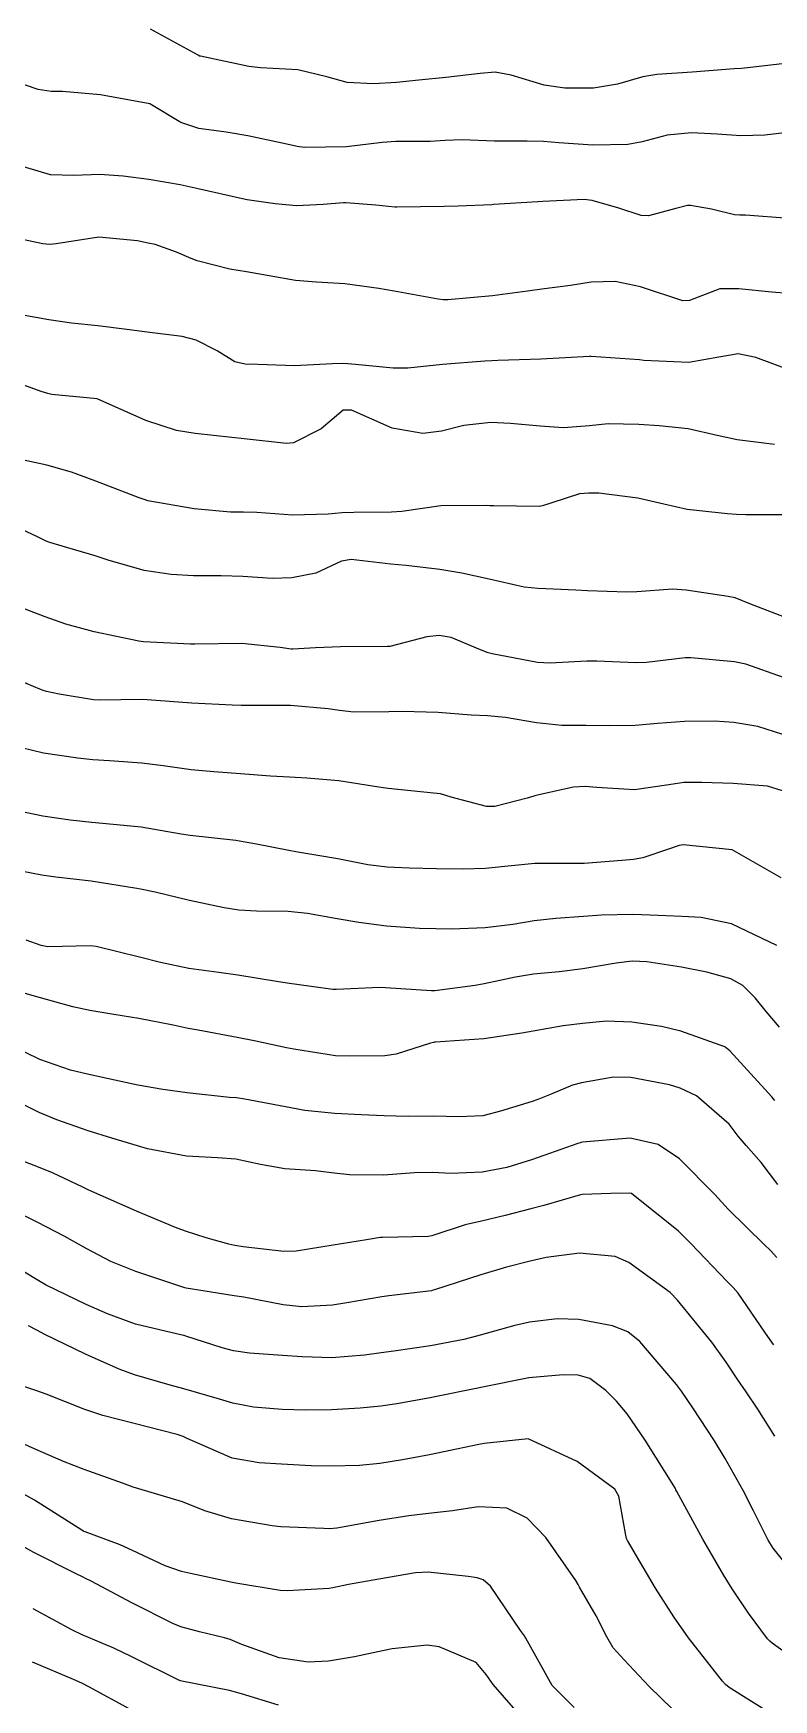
# Model space of a CAD drawing. Header units: metres. Extents: x 298520 to 308411, y 7433745 to 7450750.
# Drawn here: x 300015 to 300045.1, y 7449496.6 to 7449564.3 of the extents above; entities that cross this region are included whole.
import ezdxf

# ---------------------------------------------------------------- set-up
doc = ezdxf.new("R2010")
doc.units = ezdxf.units.M
doc.header["$LTSCALE"] = 10
doc.layers.add('Curvas de Nivel 1m', color=11, linetype='Continuous')
doc.layers.add('Curvas de Nivel 5m', color=15, linetype='Continuous')

msp = doc.modelspace()

# ---------------------------------------------------------------- linework, layer by layer
at = {"layer": 'Curvas de Nivel 1m', "flags": 128}
for points, elevation in [([(300045.735, 7449560.283), (300044.705, 7449560.158), (300043.733, 7449560.126), (300042.772, 7449560.193), (300041.734, 7449560.254), (300040.748, 7449560.165), (300039.73, 7449559.888), (300039.147, 7449559.777), (300037.728, 7449559.758), (300036.342, 7449559.844), (300035.729, 7449559.896), (300035.057, 7449559.919), (300033.73, 7449559.921), (300032.424, 7449559.974), (300031.729, 7449559.941), (300031.127, 7449559.898), (300029.729, 7449559.906), (300029.177, 7449559.867), (300027.727, 7449559.69), (300026.026, 7449559.655), (300025.726, 7449559.695), (300025.3, 7449559.792), (300023.73, 7449560.132), (300022.84, 7449560.281), (300021.733, 7449560.436), (300021.002, 7449560.678), (300019.743, 7449561.43), (300017.746, 7449561.799), (300016.202, 7449561.928), (300015.747, 7449561.938), (300015.219, 7449562.017), (300013.758, 7449562.513)], 754), ([(300045.689, 7449556.773), (300043.92, 7449556.908), (300043.691, 7449556.908), (300043.473, 7449556.926), (300042.542, 7449557.157), (300041.695, 7449557.304), (300041.57, 7449557.297), (300041.092, 7449557.176), (300039.987, 7449556.89), (300039.69, 7449556.904), (300038.785, 7449557.199), (300037.697, 7449557.508), (300037.371, 7449557.542), (300035.696, 7449557.461), (300035.491, 7449557.447), (300033.694, 7449557.339), (300033.62, 7449557.336), (300032.266, 7449557.281), (300031.693, 7449557.262), (300029.764, 7449557.238), (300029.692, 7449557.242), (300028.922, 7449557.318), (300027.694, 7449557.416), (300027.609, 7449557.417), (300026.778, 7449557.344), (300025.692, 7449557.291), (300024.826, 7449557.369), (300023.695, 7449557.534), (300023.509, 7449557.569), (300021.702, 7449557.977), (300020.974, 7449558.14), (300019.707, 7449558.365), (300018.658, 7449558.491), (300017.71, 7449558.56), (300016.646, 7449558.528), (300015.709, 7449558.546), (300014.21, 7449559.001)], 753), ([(300045.652, 7449553.725), (300044.996, 7449553.783), (300043.655, 7449553.925), (300042.88, 7449553.926), (300041.647, 7449553.445), (300041.383, 7449553.437), (300039.655, 7449553.995), (300038.636, 7449554.222), (300037.658, 7449554.195), (300036.82, 7449554.058), (300035.653, 7449553.904), (300035.069, 7449553.829), (300033.649, 7449553.638), (300031.84, 7449553.473), (300031.655, 7449553.471), (300031.446, 7449553.501), (300029.658, 7449553.826), (300029.042, 7449553.933), (300027.661, 7449554.124), (300026.511, 7449554.196), (300025.662, 7449554.255), (300024.592, 7449554.443), (300023.665, 7449554.609), (300022.99, 7449554.714), (300021.67, 7449555.061), (300021.422, 7449555.155), (300020.822, 7449555.413), (300019.964, 7449555.714), (300019.676, 7449555.779), (300019.248, 7449555.863), (300017.679, 7449556.014), (300015.951, 7449555.751), (300015.675, 7449555.72), (300015.404, 7449555.754), (300013.679, 7449556.117)], 752), ([(300045.618, 7449550.662), (300044.347, 7449551.133), (300043.624, 7449551.287), (300042.832, 7449551.152), (300041.621, 7449550.936), (300039.793, 7449551.016), (300039.621, 7449551.035), (300037.653, 7449551.179), (300037.623, 7449551.182), (300037.592, 7449551.18), (300035.621, 7449551.07), (300033.868, 7449551.01), (300033.62, 7449550.996), (300033.339, 7449550.983), (300031.618, 7449550.847), (300030.215, 7449550.706), (300029.617, 7449550.699), (300028.089, 7449550.855), (300027.619, 7449550.892), (300027.154, 7449550.873), (300025.617, 7449550.798), (300024.144, 7449550.848), (300023.618, 7449550.869), (300023.196, 7449550.963), (300022.479, 7449551.397), (300021.629, 7449551.841), (300021.061, 7449551.987), (300019.634, 7449552.157), (300018.808, 7449552.266), (300017.637, 7449552.413), (300016.573, 7449552.532), (300015.641, 7449552.659), (300014.214, 7449552.925)], 751), ([(300045.549, 7449544.74), (300043.941, 7449544.744), (300043.549, 7449544.76), (300043.191, 7449544.787), (300041.551, 7449544.969), (300040.605, 7449545.179), (300039.555, 7449545.421), (300037.968, 7449545.625), (300037.557, 7449545.629), (300037.188, 7449545.592), (300036.059, 7449545.235), (300035.685, 7449545.105), (300035.551, 7449545.091), (300033.701, 7449545.109), (300033.551, 7449545.112), (300033.412, 7449545.122), (300031.551, 7449545.111), (300029.97, 7449544.884), (300029.548, 7449544.848), (300028.027, 7449544.846), (300027.548, 7449544.823), (300026.978, 7449544.77), (300025.547, 7449544.726), (300024.086, 7449544.836), (300023.548, 7449544.854), (300023.014, 7449544.854), (300021.549, 7449544.988), (300019.66, 7449545.321), (300019.552, 7449545.349), (300019.309, 7449545.432), (300017.559, 7449546.108), (300016.571, 7449546.472), (300015.566, 7449546.761), (300013.949, 7449547.116)], 749), ([(300045.498, 7449540.597), (300044.095, 7449541.134), (300043.506, 7449541.373), (300043.218, 7449541.433), (300041.511, 7449541.689), (300040.963, 7449541.723), (300039.509, 7449541.615), (300039.103, 7449541.602), (300037.51, 7449541.661), (300037.041, 7449541.694), (300035.511, 7449541.752), (300034.944, 7449541.813), (300033.516, 7449542.14), (300032.415, 7449542.381), (300031.522, 7449542.529), (300030.144, 7449542.684), (300029.524, 7449542.737), (300027.918, 7449542.935), (300027.526, 7449542.863), (300026.486, 7449542.378), (300025.515, 7449542.186), (300024.716, 7449542.167), (300023.516, 7449542.239), (300022.638, 7449542.272), (300021.516, 7449542.271), (300020.617, 7449542.318), (300019.519, 7449542.492), (300018.058, 7449542.912), (300017.527, 7449543.077), (300016.193, 7449543.47), (300015.682, 7449543.625), (300015.535, 7449543.682), (300015.157, 7449543.863), (300013.544, 7449544.609)], 748), ([(300045.468, 7449538.142), (300043.929, 7449538.683), (300043.477, 7449538.778), (300041.706, 7449538.94), (300041.479, 7449538.935), (300039.908, 7449538.754), (300039.476, 7449538.738), (300037.883, 7449538.808), (300037.477, 7449538.809), (300035.992, 7449538.718), (300035.476, 7449538.747), (300033.639, 7449539.1), (300033.481, 7449539.144), (300033.168, 7449539.265), (300031.97, 7449539.765), (300031.488, 7449539.847), (300030.991, 7449539.792), (300029.484, 7449539.405), (300029.398, 7449539.396), (300027.483, 7449539.387), (300026.465, 7449539.345), (300025.545, 7449539.296), (300025.482, 7449539.298), (300025.039, 7449539.364), (300023.484, 7449539.529), (300021.573, 7449539.498), (300021.484, 7449539.497), (300021.398, 7449539.496), (300019.485, 7449539.591), (300019.305, 7449539.611), (300017.488, 7449539.992), (300016.331, 7449540.308), (300015.494, 7449540.605), (300013.703, 7449541.295)], 747), ([(300045.44, 7449535.833), (300044.415, 7449536.159), (300043.445, 7449536.313), (300042.661, 7449536.367), (300041.445, 7449536.352), (300040.352, 7449536.272), (300039.443, 7449536.195), (300038.421, 7449536.183), (300037.443, 7449536.195), (300036.472, 7449536.2), (300035.444, 7449536.299), (300034.176, 7449536.522), (300033.446, 7449536.586), (300032.785, 7449536.608), (300031.447, 7449536.725), (300029.986, 7449536.766), (300029.447, 7449536.751), (300028.031, 7449536.741), (300027.448, 7449536.802), (300026.983, 7449536.872), (300025.449, 7449537.012), (300023.824, 7449537.002), (300023.449, 7449537.004), (300023.085, 7449537.021), (300021.45, 7449537.094), (300019.644, 7449537.235), (300019.451, 7449537.243), (300017.69, 7449537.217), (300017.46, 7449537.232), (300016.065, 7449537.471), (300015.555, 7449537.57), (300015.464, 7449537.598), (300015.279, 7449537.668), (300013.472, 7449538.424)], 746), ([(300045.372, 7449530.004), (300043.383, 7449531.14), (300041.386, 7449531.343), (300041.229, 7449531.328), (300040.795, 7449531.176), (300039.748, 7449530.818), (300039.379, 7449530.761), (300038.901, 7449530.72), (300037.377, 7449530.587), (300036.021, 7449530.589), (300035.376, 7449530.587), (300034.16, 7449530.467), (300033.374, 7449530.387), (300032.468, 7449530.368), (300031.374, 7449530.381), (300030.278, 7449530.397), (300029.374, 7449530.437), (300028.597, 7449530.543), (300027.377, 7449530.783), (300025.665, 7449531.072), (300025.381, 7449531.118), (300024.077, 7449531.373), (300023.385, 7449531.502), (300023.243, 7449531.524), (300021.388, 7449531.727), (300021.018, 7449531.784), (300019.392, 7449532.061), (300018.689, 7449532.141), (300017.395, 7449532.258), (300016.507, 7449532.352), (300015.398, 7449532.513), (300014.105, 7449532.79)], 744), ([(300045.194, 7449527.262), (300043.348, 7449528.145), (300042.115, 7449528.395), (300041.352, 7449528.438), (300040.046, 7449528.489), (300039.353, 7449528.518), (300038.063, 7449528.499), (300037.351, 7449528.437), (300036.226, 7449528.355), (300035.348, 7449528.261), (300034.474, 7449528.121), (300033.35, 7449527.985), (300031.994, 7449527.925), (300031.349, 7449527.935), (300030.689, 7449527.957), (300029.35, 7449528.047), (300028.222, 7449528.197), (300027.353, 7449528.349), (300026.139, 7449528.568), (300025.356, 7449528.642), (300024.072, 7449528.656), (300023.356, 7449528.701), (300022.759, 7449528.791), (300021.36, 7449529.093), (300019.964, 7449529.424), (300019.364, 7449529.55), (300019.216, 7449529.58), (300017.367, 7449529.875), (300015.936, 7449530.039), (300015.369, 7449530.112), (300014.586, 7449530.272)], 743), ([(300045.301, 7449523.948), (300044.766, 7449524.586), (300044.31, 7449525.135), (300043.812, 7449525.637), (300043.321, 7449525.905), (300042.348, 7449526.18), (300041.325, 7449526.381), (300039.916, 7449526.595), (300039.327, 7449526.622), (300038.676, 7449526.549), (300037.324, 7449526.32), (300036.357, 7449526.196), (300035.321, 7449526.093), (300034.592, 7449525.979), (300033.32, 7449525.707), (300032.943, 7449525.641), (300031.315, 7449525.427), (300031.182, 7449525.424), (300029.316, 7449525.546), (300029.077, 7449525.553), (300027.315, 7449525.473), (300027.174, 7449525.482), (300025.318, 7449525.73), (300024.887, 7449525.797), (300023.323, 7449526.061), (300022.547, 7449526.17), (300021.327, 7449526.336), (300020.178, 7449526.573), (300019.333, 7449526.788), (300017.565, 7449527.223), (300017.34, 7449527.245), (300015.604, 7449527.211), (300015.34, 7449527.257), (300014.732, 7449527.486)], 742), ([(300045.11, 7449520.971), (300044.983, 7449521.124), (300043.29, 7449522.986), (300043.08, 7449523.152), (300041.299, 7449523.787), (300040.508, 7449523.971), (300039.303, 7449524.157), (300038.284, 7449524.186), (300037.302, 7449524.102), (300036.525, 7449524.004), (300035.298, 7449523.792), (300034.839, 7449523.703), (300033.295, 7449523.473), (300031.338, 7449523.334), (300031.293, 7449523.333), (300031.256, 7449523.328), (300031.137, 7449523.292), (300029.744, 7449522.847), (300029.285, 7449522.785), (300027.852, 7449522.764), (300027.285, 7449522.79), (300025.591, 7449523.054), (300025.289, 7449523.11), (300024.043, 7449523.373), (300023.294, 7449523.525), (300021.714, 7449523.821), (300021.298, 7449523.897), (300020.688, 7449524.027), (300019.302, 7449524.294), (300018.279, 7449524.465), (300017.305, 7449524.625), (300016.616, 7449524.771), (300015.309, 7449525.136), (300014.065, 7449525.492)], 741), ([(300045.188, 7449514.596), (300044.941, 7449514.875), (300044.682, 7449515.128), (300043.214, 7449516.561), (300042.67, 7449517.156), (300041.237, 7449518.604), (300040.37, 7449519.179), (300039.245, 7449519.448), (300037.307, 7449519.282), (300037.243, 7449519.267), (300037.209, 7449519.255), (300037.117, 7449519.221), (300035.736, 7449518.737), (300035.236, 7449518.568), (300034.234, 7449518.249), (300033.231, 7449518.055), (300031.965, 7449518.014), (300031.231, 7449518.052), (300030.489, 7449518.039), (300029.229, 7449517.942), (300027.846, 7449517.947), (300027.23, 7449518.018), (300026.469, 7449518.109), (300025.231, 7449518.192), (300024.233, 7449518.37), (300023.235, 7449518.589), (300022.49, 7449518.646), (300021.236, 7449518.712), (300019.658, 7449519.006), (300019.24, 7449519.131), (300018.197, 7449519.44), (300017.246, 7449519.742), (300015.969, 7449520.188), (300015.253, 7449520.481), (300013.315, 7449521.447)], 739), ([(300045.071, 7449511.05), (300045.023, 7449511.122), (300044.709, 7449511.567), (300043.618, 7449513.143), (300043.414, 7449513.385), (300043.178, 7449513.624), (300041.705, 7449515.165), (300041.2, 7449515.66), (300039.297, 7449517.189), (300039.223, 7449517.215), (300038.449, 7449517.202), (300037.289, 7449517.152), (300037.222, 7449517.138), (300035.735, 7449516.715), (300035.213, 7449516.575), (300034.161, 7449516.298), (300033.205, 7449516.07), (300032.549, 7449515.924), (300031.196, 7449515.483), (300031.036, 7449515.451), (300029.194, 7449515.411), (300029.1, 7449515.406), (300028.541, 7449515.32), (300027.191, 7449515.103), (300025.685, 7449514.858), (300025.188, 7449514.844), (300023.529, 7449515.037), (300023.19, 7449515.091), (300022.952, 7449515.145), (300022.027, 7449515.397), (300021.197, 7449515.67), (300020.793, 7449515.82), (300019.209, 7449516.473), (300017.393, 7449517.276), (300017.221, 7449517.354), (300017.027, 7449517.453), (300015.791, 7449518.034), (300015.231, 7449518.266), (300013.992, 7449518.736)], 738), ([(300045.105, 7449507.348), (300044.422, 7449508.437), (300043.95, 7449509.138), (300043.611, 7449509.626), (300043.135, 7449510.347), (300042.558, 7449511.156), (300041.168, 7449512.868), (300040.859, 7449513.173), (300039.185, 7449514.397), (300038.628, 7449514.639), (300037.188, 7449514.777), (300035.828, 7449514.592), (300035.185, 7449514.453), (300034.223, 7449514.21), (300033.179, 7449513.9), (300031.305, 7449513.288), (300031.208, 7449513.254), (300031.172, 7449513.245), (300029.439, 7449513.037), (300029.168, 7449513.001), (300027.74, 7449512.755), (300027.163, 7449512.664), (300025.92, 7449512.594), (300025.163, 7449512.677), (300023.562, 7449512.981), (300023.168, 7449513.047), (300021.223, 7449513.359), (300021.172, 7449513.372), (300021.039, 7449513.411), (300019.179, 7449514.031), (300018.166, 7449514.429), (300017.188, 7449514.944), (300016.265, 7449515.469), (300015.201, 7449516.018), (300014.18, 7449516.519)], 737), ([(300046.391, 7449501.106), (300045.048, 7449502.801), (300044.847, 7449503.123), (300044.249, 7449504.316), (300043.823, 7449505.139), (300043.092, 7449506.438), (300042.658, 7449507.154), (300041.787, 7449508.492), (300041.33, 7449509.168), (300041.126, 7449509.438), (300039.629, 7449511.185), (300039.149, 7449511.574), (300038.527, 7449511.825), (300037.156, 7449512.083), (300036.274, 7449512.111), (300035.154, 7449511.973), (300034.563, 7449511.835), (300033.146, 7449511.438), (300033.007, 7449511.4), (300032.486, 7449511.27), (300031.14, 7449511.015), (300029.652, 7449510.791), (300029.137, 7449510.729), (300028.454, 7449510.638), (300027.135, 7449510.529), (300025.924, 7449510.563), (300025.136, 7449510.619), (300023.792, 7449510.718), (300023.137, 7449510.809), (300022.678, 7449510.926), (300021.209, 7449511.409), (300021.143, 7449511.43), (300021.118, 7449511.435), (300019.158, 7449511.894), (300018.03, 7449512.315), (300017.165, 7449512.69), (300015.536, 7449513.476), (300015.175, 7449513.687), (300014.657, 7449514.006)], 736), ([(300044.967, 7449496.072), (300043.264, 7449497.146), (300043.105, 7449497.269), (300042.985, 7449497.401), (300041.614, 7449499.164), (300041.011, 7449500.005), (300040.268, 7449501.178), (300039.128, 7449503.113), (300039.096, 7449503.19), (300039.055, 7449503.398), (300038.782, 7449504.907), (300038.615, 7449505.197), (300037.089, 7449506.31), (300035.103, 7449507.24), (300033.321, 7449507.046), (300033.099, 7449507.012), (300031.673, 7449506.705), (300031.092, 7449506.582), (300030.002, 7449506.388), (300029.087, 7449506.234), (300028.256, 7449506.152), (300027.085, 7449506.123), (300026.298, 7449506.134), (300025.086, 7449506.209), (300024.19, 7449506.265), (300023.089, 7449506.45), (300021.261, 7449507.247), (300021.102, 7449507.327), (300020.85, 7449507.413), (300019.107, 7449507.853), (300017.84, 7449508.179), (300017.113, 7449508.425), (300015.544, 7449509.051), (300015.12, 7449509.202), (300014.249, 7449509.489)], 734), ([(300040.969, 7449496.254), (300040.017, 7449497.18), (300038.994, 7449498.259), (300038.552, 7449498.75), (300038.299, 7449499.201), (300037.861, 7449500.057), (300037.185, 7449501.218), (300037.132, 7449501.317), (300037.036, 7449501.491), (300035.813, 7449503.232), (300035.061, 7449504.022), (300034.236, 7449504.424), (300033.065, 7449504.47), (300032.027, 7449504.317), (300031.062, 7449504.202), (300030.254, 7449504.105), (300029.059, 7449503.915), (300027.329, 7449503.609), (300027.055, 7449503.585), (300026.804, 7449503.594), (300025.056, 7449503.668), (300024.716, 7449503.704), (300023.059, 7449503.995), (300021.976, 7449504.31), (300021.066, 7449504.681), (300019.293, 7449505.205), (300019.071, 7449505.27), (300018.955, 7449505.315), (300018.637, 7449505.437), (300017.081, 7449505.993), (300016.238, 7449506.316), (300015.093, 7449506.819), (300013.578, 7449507.495)], 733), ([(300036.969, 7449496.325), (300036.08, 7449497.229), (300035.002, 7449499.139), (300034.97, 7449499.208), (300034.951, 7449499.241), (300034.788, 7449499.461), (300033.566, 7449501.262), (300033.277, 7449501.508), (300033.036, 7449501.593), (300032.666, 7449501.644), (300031.038, 7449501.82), (300030.533, 7449501.8), (300029.035, 7449501.546), (300027.809, 7449501.328), (300027.178, 7449501.19), (300027.03, 7449501.162), (300025.325, 7449501.06), (300025.029, 7449501.078), (300023.235, 7449501.378), (300023.033, 7449501.418), (300021.396, 7449501.764), (300021.037, 7449501.852), (300020.37, 7449502.086), (300019.046, 7449502.706), (300018.538, 7449502.928), (300017.12, 7449503.459), (300017.073, 7449503.479), (300017.053, 7449503.487), (300016.981, 7449503.533), (300015.066, 7449504.747), (300013.742, 7449505.493)], 732), ([(300034.961, 7449495.79), (300033.676, 7449497.26), (300033.398, 7449497.674), (300032.992, 7449498.157), (300031.486, 7449498.797), (300030.999, 7449498.86), (300029.585, 7449498.717), (300028.996, 7449498.589), (300028.055, 7449498.385), (300026.992, 7449498.207), (300026.171, 7449498.168), (300024.993, 7449498.342), (300023.486, 7449498.888), (300023, 7449499.087), (300022.775, 7449499.158), (300021.757, 7449499.399), (300021.006, 7449499.611), (300020.675, 7449499.746), (300019.02, 7449500.581), (300017.365, 7449501.455), (300017.141, 7449501.566), (300017.034, 7449501.617), (300016.731, 7449501.769), (300015.044, 7449502.621), (300013.444, 7449503.496)], 731), ([(300018.965, 7449496.254), (300017.269, 7449497.165), (300016.981, 7449497.316), (300016.646, 7449497.463), (300014.99, 7449498.167)], 729)]:
    msp.add_lwpolyline(points, dxfattribs=dict(at, elevation=elevation))
at = {"layer": 'Curvas de Nivel 5m', "flags": 128}
for points, elevation in [([(300045.763, 7449563.101), (300044.003, 7449562.895), (300043.76, 7449562.871), (300043.465, 7449562.85), (300041.758, 7449562.718), (300040.323, 7449562.618), (300039.756, 7449562.527), (300038.723, 7449562.231), (300037.751, 7449562.067), (300036.586, 7449562.063), (300035.752, 7449562.187), (300034.413, 7449562.597), (300033.758, 7449562.72), (300033.146, 7449562.659), (300031.755, 7449562.497), (300030.661, 7449562.394), (300029.753, 7449562.302), (300028.828, 7449562.243), (300027.753, 7449562.3), (300026.935, 7449562.522), (300025.757, 7449562.806), (300024.248, 7449562.886), (300023.759, 7449562.947), (300021.8, 7449563.362), (300021.763, 7449563.371), (300021.743, 7449563.381), (300021.712, 7449563.401), (300019.778, 7449564.459)], 755), ([(300045.099, 7449547.606), (300043.583, 7449547.785), (300042.769, 7449547.968), (300041.589, 7449548.244), (300040.412, 7449548.36), (300039.591, 7449548.407), (300038.353, 7449548.44), (300037.59, 7449548.355), (300036.54, 7449548.279), (300035.59, 7449548.351), (300034.386, 7449548.457), (300033.591, 7449548.489), (300032.496, 7449548.37), (300031.586, 7449548.145), (300030.829, 7449548.053), (300029.587, 7449548.27), (300027.929, 7449548.996), (300027.598, 7449549.001), (300026.695, 7449548.235), (300025.578, 7449547.668), (300025.299, 7449547.641), (300023.58, 7449547.834), (300023.079, 7449547.889), (300021.582, 7449548.046), (300020.829, 7449548.172), (300019.59, 7449548.571), (300017.603, 7449549.45), (300015.762, 7449549.635), (300015.605, 7449549.668), (300015.336, 7449549.753), (300013.612, 7449550.377)], 750), ([(300045.417, 7449533.545), (300044.818, 7449533.727), (300043.42, 7449533.837), (300042.145, 7449533.884), (300041.42, 7449533.875), (300040.811, 7449533.784), (300039.417, 7449533.579), (300037.882, 7449533.678), (300037.418, 7449533.724), (300036.947, 7449533.696), (300035.414, 7449533.347), (300035.33, 7449533.325), (300035.058, 7449533.244), (300033.754, 7449532.91), (300033.408, 7449532.91), (300031.975, 7449533.282), (300031.546, 7449533.419), (300031.414, 7449533.44), (300031.26, 7449533.446), (300029.416, 7449533.631), (300029.04, 7449533.691), (300027.419, 7449533.945), (300026.123, 7449534.053), (300025.42, 7449534.091), (300024.647, 7449534.141), (300023.421, 7449534.231), (300022.341, 7449534.315), (300021.423, 7449534.399), (300020.286, 7449534.559), (300019.425, 7449534.671), (300018.109, 7449534.76), (300017.426, 7449534.806), (300016.83, 7449534.862), (300015.429, 7449535.067), (300013.637, 7449535.498)], 745), ([(300045.227, 7449517.566), (300044.557, 7449518.451), (300043.951, 7449519.139), (300043.629, 7449519.527), (300043.252, 7449520.01), (300041.929, 7449521.163), (300041.268, 7449521.478), (300040.838, 7449521.606), (300039.274, 7449521.905), (300038.561, 7449521.913), (300037.27, 7449521.691), (300036.905, 7449521.587), (300036.033, 7449521.232), (300035.489, 7449521.009), (300035.26, 7449520.933), (300033.973, 7449520.536), (300033.254, 7449520.345), (300032.29, 7449520.311), (300031.253, 7449520.332), (300030.234, 7449520.319), (300029.253, 7449520.351), (300028.324, 7449520.394), (300027.254, 7449520.443), (300026.036, 7449520.571), (300025.256, 7449520.709), (300023.608, 7449521.028), (300023.26, 7449521.078), (300022.975, 7449521.099), (300021.262, 7449521.279), (300020.279, 7449521.42), (300019.265, 7449521.591), (300019.069, 7449521.629), (300017.272, 7449522.031), (300016.532, 7449522.203), (300015.28, 7449522.633), (300013.492, 7449523.498)], 740), ([(300045.586, 7449498.525), (300045.001, 7449498.941), (300044.905, 7449499.024), (300044.812, 7449499.123), (300044.04, 7449500.161), (300043.384, 7449501.145), (300043.031, 7449501.71), (300042.184, 7449503.159), (300041.137, 7449505.104), (300041.1, 7449505.17), (300041.074, 7449505.215), (300039.846, 7449507.183), (300039.113, 7449508.245), (300038.685, 7449508.763), (300038.253, 7449509.203), (300037.605, 7449509.69), (300037.129, 7449509.824), (300036.522, 7449509.833), (300035.128, 7449509.71), (300033.177, 7449509.323), (300033.123, 7449509.311), (300032.923, 7449509.272), (300031.442, 7449508.964), (300031.119, 7449508.901), (300029.769, 7449508.651), (300029.115, 7449508.562), (300028.277, 7449508.485), (300027.114, 7449508.414), (300026.069, 7449508.395), (300025.114, 7449508.421), (300023.958, 7449508.528), (300023.116, 7449508.689), (300022.574, 7449508.845), (300021.122, 7449509.272), (300020.573, 7449509.415), (300019.129, 7449509.829), (300018.507, 7449510.065), (300017.141, 7449510.673), (300015.491, 7449511.477), (300015.155, 7449511.653), (300014.821, 7449511.818)], 735), ([(300024.969, 7449496.421), (300023.467, 7449496.884), (300022.978, 7449497.023), (300020.983, 7449497.41), (300018.993, 7449498.398), (300018.291, 7449498.736), (300017.001, 7449499.285), (300016.614, 7449499.464), (300015.016, 7449500.34)], 730)]:
    msp.add_lwpolyline(points, dxfattribs=dict(at, elevation=elevation))

doc.saveas('drawing.dxf')
